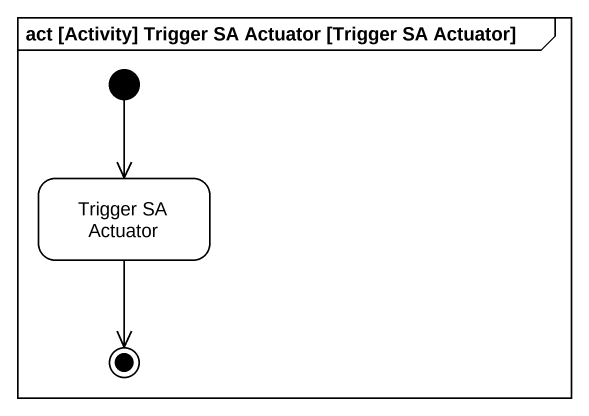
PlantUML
@startuml
mainframe act [Activity] Trigger SA Actuator [Trigger SA Actuator]
hide empty description
state "Trigger SA Actuator" as Trigger_SA_Actuator
[*] --> Trigger_SA_Actuator
Trigger_SA_Actuator --> [*]
@enduml
